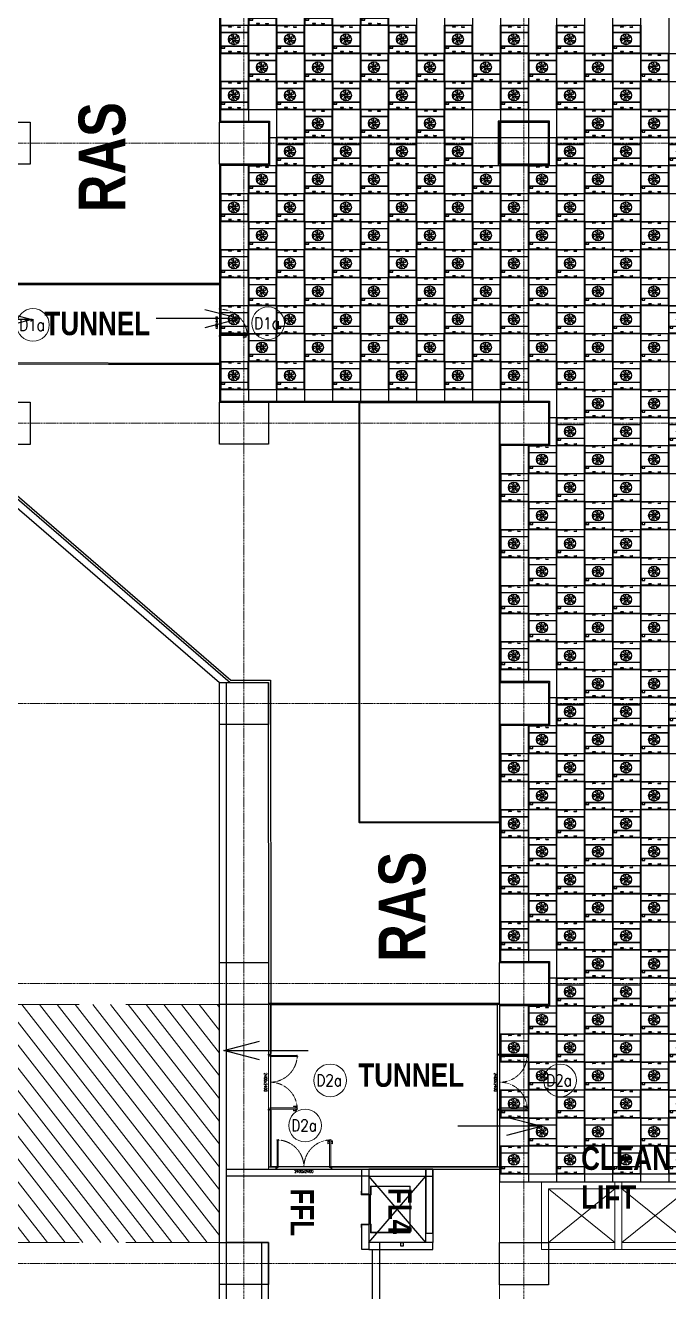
# Model space of a CAD drawing. Extents: x -15449 to 597104, y -1239737 to 53667.
# Drawn here: x 229965 to 257528, y -291002 to -236752 of the extents above; entities that cross this region are included whole.
import ezdxf
from ezdxf.enums import TextEntityAlignment as Align

# ---------------------------------------------------------------- set-up
doc = ezdxf.new("R2010")
doc.units = 0
doc.header["$LTSCALE"] = 8
for name, pattern in [('188K-SM-03-F10-ARCH-PA-Y2257103$0$AP5A-SM-03-F20-ARCH-PA-Y2230801+Y2230803$0$ALL-PA-TXT-Y2221201$0$DASHED', [19.05, 12.7, -6.35]), ('188K-SM-03-F10-ARCH-PA-Y2257103$0$DASHED', [19.05, 12.7, -6.35]), ('HIDDEN', [0.375, 0.25, -0.125]), ('IDA - Grid Line', [3500, 2000, -500, 500, -500]), ('IDA - Hidden 2-1', [750, 500, -250])]:
    doc.linetypes.add(name, pattern=pattern)
doc.layers.get('0').update_dxf_attribs({"color": 1, "linetype": 'CONTINUOUS'})
for name, color, linetype in [('000_CTCI_CSA', 7, 'CONTINUOUS'), ('1', 1, 'CONTINUOUS'), ('AC-DD', 3, 'CONTINUOUS'), ('Ceiling FL+3000', 6, 'CONTINUOUS'), ('Ceiling FL+5000', 150, 'CONTINUOUS')]:
    doc.layers.add(name, color=color, linetype=linetype)
doc.layers.add('A-_ANOTGRID_E', color=7, linetype='CONTINUOUS', lineweight=9)
doc.layers.add('A-_DOOR----_E', color=7, linetype='CONTINUOUS', lineweight=9)
doc.layers.add('Block - Cargo Lift_dwg', color=7, linetype='CONTINUOUS', lineweight=9, true_color=0x767676)
doc.styles.add('188K-SM-03-F10-ARCH-PA-Y2257103$0$14P7-XFDP10$0$AA-TXT', font='simplex.shx', dxfattribs={"width": 0.8, "bigfont": 'chineset.shx'})
doc.styles.add('188K-SM-03-F10-ARCH-PA-Y2257103$0$AP5A-SM-03-F20-ARCH-PA-Y2230801+Y2230803$0$ALL-PA-TXT-Y2221201$0$Standard', font='txt.shx', dxfattribs={"bigfont": 'chineset.shx'})
doc.styles.add('188K-SM-03-F10-ARCH-PA-Y2257103$0$Standard', font='txt.shx', dxfattribs={"bigfont": 'chineset.shx'})
doc.styles.add('Arial Narrow_2', font='ARIALN.TTF', dxfattribs={"width": 0.8, "height": 0.22})
doc.styles.add('Site Area', font='arial.ttf', dxfattribs={"width": 0.8})
doc.dimstyles.new('IDA_-_Arial_-_2_5mm_-_Black_-_Diagonal', dxfattribs={"dimscale": 304.8, "dimtxt": 639.644359, "dimasz": 0.82021, "dimexe": 0.82021, "dimexo": 0.82021, "dimgap": 0, "dimtad": 1, "dimdec": 0, "dimzin": 0, "dimdsep": 46, "dimtxsty": 'Arial Narrow_2', "dimblk1": 'OBLIQUE', "dimblk2": 'OBLIQUE', "dimsah": 1, "dimcen": 0.09, "dimdle": 0.82021, "dimazin": 0, "dimtfac": 1, "dimtdec": 4, "dimtix": 1, "dimtmove": 0, "dimatfit": 3, "dimfxl": 1, "dimtvp": 1, "dimtolj": 1, "dimtzin": 0, "dimarcsym": 2})

# ---------------------------------------------------------------- blocks, each defined once
blk = doc.blocks.new('clean lift lobby 2')
at = {"color": 252}
for p, q in [((73303, -6749), (75603, -3899)), ((73303, -3899), (75603, -6749)), ((73303, -9899), (75603, -7049)), ((73303, -7049), (75603, -9899))]:
    blk.add_line(p, q, dxfattribs=at)
at = {"color": 252, "elevation": 0}
for points in [[(73003, -3599), (73003, -7049), (75903, -7049), (75903, -3599)], [(73303, -3899), (73303, -6749), (75603, -6749), (75603, -3899)], [(73003, -6749), (73003, -10199), (75903, -10199), (75903, -6749)], [(73303, -7049), (73303, -9899), (75603, -9899), (75603, -7049)]]:
    blk.add_lwpolyline(points, close=True, dxfattribs=at)
blk = doc.blocks.new('column grid')
at = {"color": 252, "elevation": 0}
for points in [[(-70654.4, -46339.2), (-68554.4, -46339.2), (-68554.4, -48139.2), (-70654.4, -48139.2)], [(-60454.4, -46338.8), (-58354.4, -46338.8), (-58354.4, -48138.8), (-60454.4, -48138.8)], [(-48454.4, -46339.3), (-46354.4, -46339.3), (-46354.4, -48139.3), (-48454.4, -48139.3)], [(-70654.4, -58339.2), (-68554.4, -58339.2), (-68554.4, -60139.2), (-70654.4, -60139.2)], [(-60454.4, -58338.8), (-58354.4, -58338.8), (-58354.4, -60138.8), (-60454.4, -60138.8)], [(-48454.4, -58339.3), (-46354.4, -58339.3), (-46354.4, -60139.3), (-48454.4, -60139.3)], [(-60454.4, -70338.8), (-58354.4, -70338.8), (-58354.4, -72138.8), (-60454.4, -72138.8)], [(-48454.4, -70339.3), (-46354.4, -70339.3), (-46354.4, -72139.3), (-48454.4, -72139.3)], [(-60454.4, -82338.8), (-58354.4, -82338.8), (-58354.4, -84138.8), (-60454.4, -84138.8)], [(-48454.4, -82339.3), (-46354.4, -82339.3), (-46354.4, -84139.3), (-48454.4, -84139.3)], [(-60454.4, -94338.8), (-58354.4, -94338.8), (-58354.4, -96138.8), (-60454.4, -96138.8)], [(-48454.4, -94339.3), (-46354.4, -94339.3), (-46354.4, -96139.3), (-48454.4, -96139.3)]]:
    blk.add_lwpolyline(points, close=True, dxfattribs=at)
at = {"layer": 'A-_ANOTGRID_E', "color": 8, "linetype": 'IDA - Grid Line', "ltscale": 0.005, "true_color": 0x808080}
for p, q in [((-59404.4, 9427, 0), (-59404.4, -120414.2, 0)), ((-47404.4, 9427, 0), (-47404.4, -120414.2, 0)), ((29680.4, -47238.8, 0), (-104784.6, -47238.8, 0)), ((29680.4, -59238.8, 0), (-104784.6, -59238.8, 0)), ((29680.4, -71238.8, 0), (-104784.6, -71238.8, 0)), ((29680.4, -83238.8, 0), (-104784.6, -83238.8, 0)), ((29680.4, -95238.8, 0), (-104784.6, -95238.8, 0))]:
    blk.add_line(p, q, dxfattribs=at)
blk = doc.blocks.new('CTCI_Building Footprint and Grid')
at = {"color": 8}
for p, q in [((1933297, -958297, 0), (1933297, -957222, 0)), ((1933297, -957222, 0), (1933597, -957222, 0)), ((1933597, -957222, 0), (1933597, -958297, 0)), ((1936347, -957222, 0), (1933597, -957222, 0)), ((1933597, -957222, 0), (1933597, -957522, 0)), ((1936347, -957222, 0), (1936047, -957222, 0)), ((1936047, -957222, 0), (1936047, -959972, 0)), ((1936347, -957522, 0), (1936347, -957222, 0)), ((1936347, -959972, 0), (1936347, -957222, 0)), ((1933597, -960372, 0), (1936047, -957522, 0)), ((1936047, -960372, 0), (1933597, -957522, 0)), ((1933597, -957522, 0), (1936347, -957522, 0)), ((1936047, -960372, 0), (1936047, -957522, 0)), ((1936047, -957522, 0), (1936347, -957522, 0)), ((1936347, -957522, 0), (1936347, -960372, 0)), ((1933597, -958297, 0), (1933297, -958297, 0)), ((1933297, -960672, 0), (1933297, -959597, 0)), ((1933297, -959597, 0), (1933597, -959597, 0)), ((1933597, -959597, 0), (1933597, -960672, 0)), ((1936047, -959972, 0), (1936347, -959972, 0)), ((1933597, -960672, 0), (1933297, -960672, 0)), ((1936347, -960372, 0), (1933597, -960372, 0)), ((1933597, -960372, 0), (1933597, -960672, 0)), ((1933597, -960672, 0), (1936347, -960672, 0)), ((1934972, -960522, 0), (1934972, -960372, 0)), ((1934972, -960372, 0), (1935072, -960372, 0)), ((1935072, -960522, 0), (1934972, -960522, 0)), ((1935072, -960372, 0), (1935072, -960522, 0)), ((1936347, -960372, 0), (1936047, -960372, 0)), ((1936347, -960672, 0), (1936347, -960372, 0))]:
    blk.add_line(p, q, dxfattribs=at)
at = {"layer": '000_CTCI_CSA', "color": 8, "ltscale": 0.1}
for p, q in [((1907397, -919283, 0), (1927196, -936373, 0)), ((1907593, -919055, 0), (1927654, -936372, 0)), ((1927496, -960372, 0), (1927496, -957222, 0)), ((1927496, -957222, 0), (1936347, -957222, 0)), ((1936347, -957222, 0), (1936347, -960372, 0)), ((1933597, -957522, 0), (1927496, -957522, 0)), ((1929297, -960372, 0), (1927496, -960372, 0)), ((1936347, -960372, 0), (1934056, -960372, 0)), ((1934056, -960372, 0), (1934056, -960672, 0))]:
    blk.add_line(p, q, dxfattribs=at)
at = {"layer": '000_CTCI_CSA', "color": 8}
for p, q in [((1927196, -970272, 0), (1927197, -936372, 0)), ((1927496, -969972, 0), (1927496, -936372, 0)), ((1936047, -957222, 0), (1936347, -957222, 0)), ((1936047, -960372, 0), (1936047, -957222, 0)), ((1936347, -957222, 0), (1936347, -960372, 0)), ((1929296, -960372, 0), (1928997, -960372, 0)), ((1928997, -960372, 0), (1928997, -970272, 0)), ((1929296, -970272, 0), (1929296, -960372, 0)), ((1933756, -960672, 0), (1934056, -960672, 0)), ((1933756, -970272, 0), (1933756, -960672, 0)), ((1934056, -960672, 0), (1934056, -970272, 0)), ((1936347, -960372, 0), (1936047, -960372, 0))]:
    blk.add_line(p, q, dxfattribs=at)
at = {"layer": 'A-_DOOR----_E', "color": 8}
for p, q in [((1933677, -957947, 0), (1935377, -957947, 0)), ((1933677, -958317, 0), (1933677, -957947, 0)), ((1933677, -957972, 0), (1933677, -958317, 0)), ((1935352, -957972, 0), (1933702, -957972, 0)), ((1933702, -958317, 0), (1933702, -957972, 0)), ((1935352, -959922, 0), (1935352, -957972, 0)), ((1935377, -957947, 0), (1935377, -959947, 0)), ((1933277, -958312, 0), (1933277, -958172, 0)), ((1933282, -958167, 0), (1933297, -958167, 0)), ((1933297, -958167, 0), (1933282, -958167, 0)), ((1933602, -958317, 0), (1933282, -958317, 0)), ((1933597, -958217, 0), (1933602, -958217, 0)), ((1933597, -959578, 0), (1933597, -958317, 0)), ((1933602, -958217, 0), (1933602, -958317, 0)), ((1933602, -958217, 0), (1933612, -958217, 0)), ((1933612, -958217, 0), (1933612, -959677, 0)), ((1933612, -958297, 0), (1933612, -958945, 0)), ((1933637, -958945, 0), (1933637, -958297, 0)), ((1933652, -958947, 0), (1933652, -958297, 0)), ((1933677, -958297, 0), (1933677, -958947, 0)), ((1933677, -958317, 0), (1933702, -958317, 0)), ((1933612, -958949, 0), (1933612, -959597, 0)), ((1933637, -959597, 0), (1933637, -958949, 0)), ((1933652, -958947, 0), (1933652, -959597, 0)), ((1933677, -959597, 0), (1933677, -958947, 0)), ((1933277, -959722, 0), (1933277, -959582, 0)), ((1933282, -959577, 0), (1933602, -959577, 0)), ((1933602, -959677, 0), (1933597, -959677, 0)), ((1933602, -959577, 0), (1933602, -959677, 0)), ((1933612, -959677, 0), (1933602, -959677, 0)), ((1933677, -959947, 0), (1933677, -959577, 0)), ((1933677, -959577, 0), (1933702, -959577, 0)), ((1933702, -959577, 0), (1933702, -959922, 0)), ((1933297, -959727, 0), (1933282, -959727, 0)), ((1933282, -959727, 0), (1933297, -959727, 0)), ((1935377, -959947, 0), (1933677, -959947, 0)), ((1933702, -959922, 0), (1935352, -959922, 0))]:
    blk.add_line(p, q, dxfattribs=at)
for centre, start, end in [((1933282, -958172, 0), 90, 180), ((1933282, -958172, 0), 90, 165), ((1933282, -958312, 0), 180, 270), ((1933282, -959582, 0), 90, 180), ((1933282, -959722, 0), 180, 270), ((1933282, -959722, 0), 195, 270)]:
    blk.add_arc(centre, 5, start, end, dxfattribs=at)
at = {"color": 252}
blk.add_blockref('column grid', (1987651, -866033, 0), dxfattribs=at)
at = {"color": 252, "char_height": 1000, "attachment_point": 1, "rotation": 270, "style": 'Site Area'}
for s, insert in [('{\\fArial|b1|i0|c0|p34;FFL}', (1931245, -958049, 0)), ('{\\fArial|b1|i0|c0|p34;FL4}', (1935435, -958023, 0))]:
    blk.add_mtext_dynamic_manual_height_columns(s, width=3027.31, gutter_width=24255, heights=[0], dxfattribs=dict(at, insert=insert))
blk = doc.blocks.new('_Oblique')
at = {"color": 0, "linetype": 'ByBlock', "lineweight": -2}
blk.add_line((-0.5, -0.5), (0.5, 0.5), dxfattribs=at)
blk = doc.blocks.new('188K-SM-03-F10-ARCH-PA-Y2257103$0$AP5A-SM-03-F20-ARCH-PA-Y2230801+Y2230803$0$把手GMT水平鎖')
blk.add_lwpolyline([(24, 8), (-24, 8), (-24, 0), (24, 0)], close=True)
blk.add_lwpolyline([(-11, 0), (-11, -40), (-10, -54, 0.327495), (-4, -62, 0.089847), (104, -64, 1.144881), (99, -45, -0.137079), (16, -45, -0.349357), (11, -40), (11, 0)], format="xyb")
blk = doc.blocks.new('188K-SM-03-F10-ARCH-PA-Y2257103$0$單開庫板門-1200x2400(水平把手)')
at = {"ltscale": 0.1}
for p, q in [((26008.6, -11403.6), (26004.5, -11403.6)), ((26004.5, -11403.6), (26004.5, -11414.1)), ((26004.5, -11414.1), (26004.5, -11415.3)), ((26004.5, -11414.1), (26008.6, -11414.1)), ((26004.5, -11415.4), (26004.6, -11415.5)), ((26008.6, -11414), (26004.6, -11414)), ((26004.6, -11414.3), (26004.6, -11414.2)), ((26004.6, -11415.3), (26004.6, -11414.5)), ((26004.7, -11414.1), (26006.5, -11414.1)), ((26005.1, -11414.4), (26004.7, -11414.4)), ((26004.7, -11414.5), (26005.1, -11414.5)), ((26004.7, -11414.5), (26004.7, -11506)), ((26004.7, -11506), (26004.7, -11414.5)), ((26004.7, -11414.5), (26004.7, -11414.5)), ((26004.7, -11415.4), (26004.7, -11415.3)), ((26005.2, -11414.4), (26005.2, -11414.4)), ((26006.5, -11414.1), (26006.6, -11414.1)), ((26006.6, -11414.1), (26006.6, -11414.1)), ((26006.6, -11414.1), (26008.4, -11414.1)), ((26008.4, -11414.4), (26008, -11414.4)), ((26008, -11414.4), (26008, -11414.4)), ((26008, -11414.5), (26008.4, -11414.5)), ((26008.4, -11506), (26008.4, -11414.5)), ((26008.4, -11414.5), (26008.4, -11414.5)), ((26008.4, -11414.5), (26008.4, -11506)), ((26008.4, -11415.3), (26008.4, -11415.4)), ((26008.5, -11414.2), (26008.5, -11414.3)), ((26008.5, -11414.5), (26008.5, -11415.3)), ((26008.5, -11415.5), (26008.6, -11415.4)), ((26008.6, -11414.1), (26008.6, -11403.6)), ((26008.6, -11415.3), (26008.6, -11414.1)), ((25999.5, -11519.7), (25999.5, -11523.2)), ((26002.5, -11519.1), (26000, -11519.1)), ((26000, -11523.7), (26002.4, -11523.7)), ((26002.4, -11523.7), (26004.1, -11522.6)), ((26002.9, -11518.5), (26002.6, -11518.5)), ((26002.6, -11518.5), (26002.6, -11521)), ((26002.6, -11521.9), (26002.6, -11519.3)), ((26002.6, -11521), (26002.9, -11521)), ((26003.4, -11521.9), (26002.6, -11521.9)), ((26002.9, -11521), (26002.9, -11518.5)), ((26003.3, -11522.2), (26003.3, -11522)), ((26003.3, -11522), (26003.4, -11522)), ((26004, -11522.2), (26003.3, -11522.2)), ((26008.3, -11517.5), (26003.6, -11517.5)), ((26003.6, -11517.5), (26003.6, -11517.7)), ((26003.6, -11517.7), (26008.3, -11517.7)), ((26004.1, -11521.9), (26003.9, -11521.9)), ((26003.9, -11522), (26004, -11522)), ((26004, -11522), (26004, -11522.2)), ((26004.2, -11522.4), (26004.2, -11521.9)), ((26008.6, -11506.4), (26004.5, -11506.4)), ((26004.5, -11506.4), (26004.5, -11518)), ((26004.5, -11518), (26008.6, -11518)), ((26004.7, -11506), (26004.7, -11506)), ((26008.3, -11517.7), (26008.3, -11517.5)), ((26008.4, -11506), (26008.4, -11506)), ((26008.6, -11518), (26008.6, -11506.4)), ((26114.8, -11521.9), (26115.1, -11521.9)), ((26114.8, -11522.4), (26114.8, -11521.9)), ((26114.9, -11522), (26114.9, -11522.2)), ((26115.1, -11522), (26114.9, -11522)), ((26114.9, -11522.2), (26115.7, -11522.2)), ((26116.6, -11523.7), (26114.9, -11522.6)), ((26115.5, -11521.9), (26116.3, -11521.9)), ((26115.7, -11522), (26115.5, -11522)), ((26115.7, -11522.2), (26115.7, -11522)), ((26116.3, -11521.9), (26116.3, -11519.3)), ((26116.5, -11519.1), (26119, -11519.1)), ((26119, -11523.7), (26116.6, -11523.7)), ((26119.5, -11519.7), (26119.5, -11523.2))]:
    blk.add_line(p, q, dxfattribs=at)
for points in [[(25999.5, -11518.9), (25999.5, -11523.9)], [(26119.5, -11518.9), (26119.5, -11523.9)]]:
    blk.add_lwpolyline(points)
blk.add_lwpolyline([(26006.6, -11506.4), (26006.5, -11506.3), (26004.7, -11506.3, -0.414214), (26004.6, -11506.3), (26004.6, -11506.1, -0.414214), (26004.7, -11506.1), (26005.1, -11506.1, 0.414214), (26005.2, -11506.1), (26005.2, -11506, 0.414214), (26005.1, -11506), (26004.7, -11506, -0.414214), (26004.6, -11506), (26004.6, -11505.2, -0.414214), (26004.7, -11505.2), (26004.7, -11505.2, 0.414214), (26004.7, -11505.2), (26004.7, -11505, 0.72636), (26004.6, -11505), (26004.5, -11505.1, 0.158507), (26004.5, -11505.2), (26004.5, -11506.4, 0.414214), (26004.6, -11506.5), (26008.6, -11506.5, 0.414214), (26008.6, -11506.4), (26008.6, -11505.2, 0.158507), (26008.6, -11505.1), (26008.5, -11505, 0.72636), (26008.4, -11505), (26008.4, -11505.2, 0.414214), (26008.5, -11505.2, -0.414214), (26008.5, -11505.2), (26008.5, -11506, -0.414214), (26008.4, -11506), (26008, -11506, 0.414214), (26008, -11506), (26008, -11506.1, 0.414214), (26008, -11506.1), (26008.4, -11506.1, -0.414214), (26008.5, -11506.1), (26008.5, -11506.3, -0.414214), (26008.4, -11506.3), (26006.6, -11506.3)], format="xyb", close=True, dxfattribs=at)
for centre, radius, start, end in [((26004.6, -11414.1), 0.0313, 90, 180), ((26004.6, -11415.3), 0.0313, 180, 216.0274), ((26004.7, -11414.2), 0.0313, 90, 180), ((26004.7, -11414.3), 0.0313, 180, 270), ((26004.7, -11414.5), 0.0313, 90, 180), ((26004.7, -11415.3), 0.0209, 180, 270), ((26004.7, -11415.4), 0.0313, 216.0274, 360), ((26004.7, -11415.3), 0.0209, 360, 90), ((26005.1, -11414.4), 0.0313, 270, 0), ((26005.1, -11414.4), 0.0313, 0, 90), ((26008, -11414.4), 0.0313, 90, 180), ((26008, -11414.4), 0.0313, 180, 270), ((26008.4, -11414.2), 0.0313, 360, 90), ((26008.4, -11414.3), 0.0313, 270, 0), ((26008.4, -11414.5), 0.0313, 0, 90), ((26008.5, -11415.3), 0.0209, 90, 180), ((26008.5, -11415.4), 0.0313, 180, 323.9726), ((26008.5, -11415.3), 0.0209, 270, 360), ((26008.6, -11414.1), 0.0313, 360, 90), ((26008.6, -11415.3), 0.0313, 323.9726, 360)]:
    blk.add_arc(centre, radius, start, end, dxfattribs=at)
at = {"linetype": '188K-SM-03-F10-ARCH-PA-Y2257103$0$AP5A-SM-03-F20-ARCH-PA-Y2230801+Y2230803$0$ALL-PA-TXT-Y2221201$0$DASHED', "ltscale": 0.01}
blk.add_arc((26001.1, -11518.7), 115.3, 359.8531, 85.8135, dxfattribs=at)
at = {"ltscale": 0.1}
for centre, major_axis, start_param, end_param in [((26000, -11519.7), (0.369, -0.369), 2.356194, 3.926991), ((26000, -11523.2), (-0.369, -0.369), 5.497787, 7.068583), ((26002.5, -11519.3), (0.111, -0.111), 7.068583, 8.63938), ((26003.4, -11521.9), (-0.0369, -0.0369), 0.785398, 3.926991), ((26003.9, -11521.9), (-0.0369, -0.0369), 3.926991, 7.068583), ((26004.1, -11521.9), (0.0369, -0.0369), 7.068583, 8.63938), ((26003.9, -11522.4), (0.221, -0.221), 6.162283, 7.068583), ((26114.8, -11521.9), (-0.0369, -0.0369), -2.356194, -0.785398), ((26115.1, -11522.4), (-0.221, -0.221), -0.785398, 0.120903), ((26115.1, -11521.9), (0.0369, -0.0369), -0.785398, 2.356194), ((26115.5, -11521.9), (0.0369, -0.0369), 2.356194, 5.497787), ((26116.5, -11519.3), (-0.111, -0.111), -2.356194, -0.785398), ((26119, -11519.7), (-0.369, -0.369), 2.356194, 3.926991), ((26119, -11523.2), (0.369, -0.369), -0.785398, 0.785398)]:
    blk.add_ellipse(centre, major_axis=major_axis, ratio=1, start_param=start_param, end_param=end_param, dxfattribs=at)
at = {"ltscale": 0.1, "extrusion": (0, 0, -1)}
blk.add_ellipse((26003.1, -11517.9), major_axis=(-0.516, 0.516), ratio=1, start_param=5.497787, end_param=11.780972, dxfattribs=at)
at = {"ltscale": 5}
for p, xscale, yscale, zscale, rotation in [((26003.6, -11408.9), 0.1058823529319317, 0.1058823529319317, 0.1058823529319317, 270), ((26009.5, -11408.9), -0.1058823529319317, 0.1058823529396357, 0.1058823529411765, 90)]:
    blk.add_blockref('188K-SM-03-F10-ARCH-PA-Y2257103$0$AP5A-SM-03-F20-ARCH-PA-Y2230801+Y2230803$0$把手GMT水平鎖', p, dxfattribs=dict(at, xscale=xscale, yscale=yscale, zscale=zscale, rotation=rotation))
at = {"color": 8, "ltscale": 0.1, "style": '188K-SM-03-F10-ARCH-PA-Y2257103$0$AP5A-SM-03-F20-ARCH-PA-Y2230801+Y2230803$0$ALL-PA-TXT-Y2221201$0$Standard', "width": 0.85}
blk.add_text('1200*2400', height=8, dxfattribs=at).set_placement((26058.4, -11534.4), align=Align.MIDDLE_CENTER)
blk = doc.blocks.new('188K-SM-03-F10-ARCH-PA-Y2257103$0$雙開門-2400×2400')
for p, q in [((225.2, 117.7), (223.8, 117.6)), ((229.2, 117.7), (225.2, 117.7)), ((225.2, 115.5), (229.2, 115.5)), ((229.2, 119), (229.2, 114.1)), ((230, 119), (229.2, 119)), ((229.2, 114.1), (230, 114.1)), ((230, 114.1), (230, 119)), ((0, 2.5), (0, -2.5)), ((0, -1.9), (0, 1.9)), ((0.6, 2.5), (3, 2.5)), ((3, 2.5), (3, 0.2)), ((3, 0.2), (3, 0.2)), ((239.4, 2.5), (237, 2.5)), ((237, 2.5), (237, -0.2)), ((237, -0.2), (237, 0)), ((240, 2.5), (240, -2.5)), ((240, -1.9), (240, 1.9)), ((3, -2.5), (0.6, -2.5)), ((4.7, -1.9), (3, -2.5)), ((3.7, -0.6), (3.9, -0.6)), ((3.9, -0.6), (4, -0.6)), ((4.1, -0.7), (4, -0.7)), ((4, -0.7), (4, -1.5)), ((4, -1.5), (4.6, -1.5)), ((4.5, -0.2), (4.1, -0.2)), ((4.1, -0.7), (4.1, -0.7)), ((4.6, -0.7), (4.5, -0.7)), ((4.5, -0.7), (4.5, -0.7)), ((4.6, -0.6), (4.7, -0.6)), ((4.6, -1.5), (4.6, -0.7)), ((4.7, -0.6), (4.8, -0.6)), ((5, -0.8), (5, -1.5)), ((235, -0.8), (235, -1.5)), ((235.3, -0.6), (235.2, -0.6)), ((235.4, -0.6), (235.3, -0.6)), ((235.3, -1.9), (237, -2.5)), ((235.4, -1.5), (235.4, -0.7)), ((235.4, -0.7), (235.5, -0.7)), ((236, -1.5), (235.4, -1.5)), ((235.5, -0.2), (235.9, -0.2)), ((235.5, -0.7), (235.5, -0.7)), ((235.9, -0.7), (235.9, -0.7)), ((235.9, -0.7), (236, -0.7)), ((236.1, -0.6), (236, -0.6)), ((236, -0.7), (236, -1.5)), ((236.3, -0.6), (236.1, -0.6)), ((237, -2.5), (239.4, -2.5))]:
    blk.add_line(p, q)
for points in [[(10.9, 121.6), (10.9, 123.4), (10.9, 121.6), (4.3, 121.6), (4.3, 121.5), (4.7, 121.5), (4.7, 120.4, 0.414214), (4.8, 120.3), (5, 120.3), (5, 120.4), (4.9, 120.4), (4.9, 121.4), (5, 121.4), (5, 4.1), (4.9, 4.1), (4.9, 5.1), (5, 5.1), (5, 5.2), (4.8, 5.2, 0.414214), (4.7, 5.1), (4.7, 4, 0.414214), (4.8, 3.8), (10.2, 3.8, 0.414214), (10.3, 4), (10.3, 5.1, 0.414214), (10.2, 5.2), (10, 5.2), (10, 5.1), (10.1, 5.1), (10.1, 4.1), (10, 4.1), (10, 121.4), (10.1, 121.4), (10.1, 120.4), (10, 120.4), (10, 120.3), (10.2, 120.3, 0.414214), (10.3, 120.4), (10.3, 121.4), (11.1, 121.4, 0.414214), (11.1, 121.4), (11.1, 123.6, 0.414214), (11.1, 123.7), (10.3, 123.7), (10.3, 123.4), (10.9, 123.4)], [(235.9, 121.6), (235.9, 123.4), (235.9, 121.6), (229.3, 121.6), (229.3, 121.5), (229.7, 121.5), (229.7, 120.4, 0.414214), (229.8, 120.3), (230, 120.3), (230, 120.4), (229.9, 120.4), (229.9, 121.4), (230, 121.4), (230, 4.1), (229.9, 4.1), (229.9, 5.1), (230, 5.1), (230, 5.2), (229.8, 5.2, 0.414214), (229.7, 5.1), (229.7, 4, 0.414214), (229.8, 3.8), (235.2, 3.8, 0.414214), (235.3, 4), (235.3, 5.1, 0.414214), (235.2, 5.2), (235, 5.2), (235, 5.1), (235.1, 5.1), (235.1, 4.1), (235, 4.1), (235, 121.4), (235.1, 121.4), (235.1, 120.4), (235, 120.4), (235, 120.3), (235.2, 120.3, 0.414214), (235.3, 120.4), (235.3, 121.4), (236.1, 121.4, 0.414214), (236.1, 121.4), (236.1, 123.6, 0.414214), (236.1, 123.7), (235.3, 123.7), (235.3, 123.4), (235.9, 123.4)], [(235.8, 117.7), (239.8, 117.7), (241.2, 117.6, -0.327495), (242, 116.9, -0.089847), (242.2, 106.2, -1.144881), (240.3, 106.6, 0.137079), (240.3, 114.9, 0.349357), (239.8, 115.5), (235.8, 115.5)]]:
    blk.add_lwpolyline(points, format="xyb")
blk.add_lwpolyline([(235, 114.1), (235, 119), (235.8, 119), (235.8, 114.1)], close=True)
at = {"ltscale": 500}
for points in [[(3.3, 0.3), (3.3, 3.1), (3, 3.1), (3, 0.3)], [(8.5, 3.8), (4, 3.8), (4, 4.1), (8.5, 4.1)], [(231.5, 3.8), (236, 3.8), (236, 4.1), (231.5, 4.1)], [(236.7, -0.1), (236.7, 3.1), (237, 3.1), (237, -0.1)]]:
    blk.add_lwpolyline(points, close=True, dxfattribs=at)
at = {"linetype": '188K-SM-03-F10-ARCH-PA-Y2257103$0$DASHED', "ltscale": 0.01}
for centre, start, end in [((3.5, 5.1), 0, 85.9993), ((236.5, 5.1), 94.0007, 180)]:
    blk.add_arc(centre, 116.5, start, end, dxfattribs=at)
for centre, radius, start, end in [((0.6, 1.9), 0.598, 90, 180), ((3.9, 0.2), 0.855, 178.2453, 256.7344), ((236.3, 0), 0.659, 270, 360), ((239.4, 1.9), 0.598, 0, 90), ((0.6, -1.9), 0.598, 180, 270), ((4.3, -0.6), 0.427, 111.7868, 180), ((4, -0.7), 0.11, 360, 90), ((4.3, -0.6), 0.427, 0, 68.2132), ((4.6, -0.7), 0.11, 90, 180), ((4.5, -1.5), 0.5, 288.9704, 0), ((4.8, -0.8), 0.2, 0, 90), ((235.2, -0.8), 0.2, 90, 180), ((235.5, -1.5), 0.5, 180, 251.0296), ((235.7, -0.6), 0.427, 111.7868, 180), ((235.4, -0.7), 0.11, 360, 90), ((235.7, -0.6), 0.427, 0, 68.2132), ((236, -0.7), 0.11, 90, 180), ((239.4, -1.9), 0.598, 270, 360)]:
    blk.add_arc(centre, radius, start, end)
for centre, major_axis, start_param, end_param in [((252.5, 110.9), (-21.3, 21.3), 0.585307, 0.943734), ((223.9, 116.7), (0.624, 0.624), 0.866962, 2.13291), ((239.6, 110.8), (-10.9, 10.9), 0.51383, 1.058752), ((225.3, 114.9), (-0.417, 0.417), -0.669314, 0.675093), ((223.8, 106.3), (-0.707, 0.707), 0.872811, 4.284184)]:
    blk.add_ellipse(centre, major_axis=major_axis, ratio=1, start_param=start_param, end_param=end_param)
at = {"ltscale": 500, "extrusion": (0, 0, -1)}
blk.add_ellipse((3.5, 3.6), major_axis=(0.495, 0.495), ratio=1, start_param=3.926991, end_param=10.210176, dxfattribs=at)
at = {"ltscale": 500}
blk.add_ellipse((236.5, 3.6), major_axis=(-0.495, 0.495), ratio=1, start_param=3.926991, end_param=10.210176, dxfattribs=at)
at = {"color": 8, "style": '188K-SM-03-F10-ARCH-PA-Y2257103$0$14P7-XFDP10$0$AA-TXT', "width": 0.8}
blk.add_text('2400x2400', height=12, dxfattribs=at).set_placement((120, -13.5), align=Align.MIDDLE_CENTER)
blk = doc.blocks.new('FFU-2000')
at = {"layer": 'AC-DD', "color": 6}
for p, q in [((0, 1175), (562, 1175)), ((0, 0), (0, 1175)), ((454, 1121), (333, 1121)), ((454, 1113), (333, 1113)), ((721, 1121), (842, 1121)), ((721, 1113), (842, 1113)), ((1175, 875), (0, 875)), ((1175, 870), (0, 870)), ((0, 305), (1175, 305)), ((0, 300), (1175, 300)), ((562, 0), (0, 0)), ((454, 62), (333, 62)), ((454, 54), (333, 54)), ((721, 62), (842, 62)), ((721, 54), (842, 54))]:
    blk.add_line(p, q, dxfattribs=at)
for points in [[(-12, 1188), (1188, 1188), (1188, -12), (-12, -12)], [(0, 0), (1175, 0), (1175, 1175), (0, 1175)], [(167, 288), (45, 288), (45, 210), (167, 210)]]:
    blk.add_lwpolyline(points, close=True, dxfattribs=at)
for centre, radius in [((560, 588), 233), ((560, 588), 49.2), ((75, 214), 2.87), ((105, 214), 2.87), ((135, 214), 2.87)]:
    blk.add_circle(centre, radius, dxfattribs=at)
for centre, radius, start, end in [((333, 1117), 3.92, 90, 270), ((454, 1117), 3.92, 270, 90), ((721, 1117), 3.92, 90, 270), ((842, 1117), 3.92, 270, 90), ((467, 573), 115, 154.0706, 209.7056), ((418, 313), 315, 71.6702, 99.9682), ((607, 230), 373, 104.9499, 129.9361), ((518, 671), 115, 82.0706, 137.7056), ((234, 432), 373, 32.9499, 57.9361), ((777, 368), 315, 143.6702, 171.9682), ((255, 637), 315, 359.6702, 27.9682), ((732, 905), 373, 248.9499, 273.9361), ((311, 849), 373, 320.9499, 345.9361), ((513, 892), 315, 287.6702, 315.9682), ((626, 653), 115, 10.0706, 65.7056), ((333, 58), 3.92, 90, 270), ((454, 58), 3.92, 270, 90), ((545, 495), 115, 226.0706, 281.7056), ((915, 522), 373, 176.9499, 201.9361), ((836, 726), 315, 215.6702, 243.9682), ((643, 545), 115, 298.0706, 353.7056), ((721, 58), 3.92, 90, 270), ((842, 58), 3.92, 270, 90)]:
    blk.add_arc(centre, radius, start, end, dxfattribs=at)

msp = doc.modelspace()

# ---------------------------------------------------------------- hatches: boundary and pattern name
at = {"layer": 'Block - Cargo Lift_dwg', "true_color": 0x808080}
h = msp.add_hatch(dxfattribs=at)
h.set_pattern_fill('FP_15', color=8, angle=-35.30890671, style=0, pattern_type=2)
h.set_pattern_definition([(307.90709, (-123306.93, 636711.1), (473.4048, 368.62973), [])])
h.paths.add_polyline_path([(216121.6091, -285075.6709), (216121.6091, -288902.1709), (238278.3145, -288902.1709), (238278.3145, -278702.1709), (216122.0546, -278702.1709), (216121.6091, -283063.6709)])

# ---------------------------------------------------------------- linework, layer by layer
at = {"layer": '1', "color": 8, "true_color": 0x808080}
for p, q in [((240728.3145, -205002.5644, 0), (240728.3145, -252852.1709, 0)), ((241928.3145, -205002.5644, 0), (241928.3145, -252852.1709, 0)), ((243128.3145, -205002.5644, 0), (243128.3145, -252852.1709, 0)), ((244328.3145, -205002.5644, 0), (244328.3145, -252852.1709, 0)), ((245528.3145, -205002.5644, 0), (245528.3145, -252852.1709, 0)), ((246728.3145, -205002.5644, 0), (246728.3145, -252852.1709, 0)), ((247928.3145, -205002.5644, 0), (247928.3145, -252852.1709, 0)), ((249128.3145, -205002.5644, 0), (249128.3145, -252852.1709, 0)), ((252728.3145, -205002.5644, 0), (252728.3145, -286302.7469, 0)), ((253928.3145, -205002.5644, 0), (253928.3145, -286302.7469, 0)), ((255128.3145, -205002.5644, 0), (255128.3145, -286302.7469, 0)), ((256328.3145, -205002.5644, 0), (256328.3145, -286302.7469, 0)), ((257528.3145, -205002.5644, 0), (257528.3145, -286302.7469, 0)), ((250328.3145, -206702.7469, 0), (250328.3145, -252852.1709, 0)), ((251528.3145, -206702.7469, 0), (251528.3145, -252852.1709, 0)), ((239528.3145, -230702.1709, 0), (239528.3145, -240852.1709, 0)), ((238278.3145, -237952.1709, 0), (286227.9329, -237952.1709, 0)), ((238278.3145, -239152.1709, 0), (286227.9329, -239152.1709, 0)), ((238278.3145, -240352.1709, 0), (286227.9329, -240352.1709, 0)), ((240428.3145, -241552.1709, 0), (286227.9329, -241552.1709, 0)), ((239528.3145, -242752.1709, 0), (239528.3145, -252852.1709, 0)), ((240428.3145, -242752.1709, 0), (286227.9329, -242752.1709, 0)), ((238328.3145, -243952.1709, 0), (239528.3145, -243952.1709, 0)), ((239528.3145, -243952.1709, 0), (286227.9329, -243952.1709, 0)), ((238328.3145, -245152.1709, 0), (286227.9329, -245152.1709, 0)), ((238328.3145, -246352.1709, 0), (286227.9329, -246352.1709, 0)), ((238328.3145, -247552.1709, 0), (286227.9329, -247552.1709, 0)), ((238328.3145, -248752.1709, 0), (286227.9329, -248752.1709, 0)), ((238328.3145, -249952.1709, 0), (286227.9329, -249952.1709, 0)), ((238328.3145, -251152.1709, 0), (286227.9329, -251152.1709, 0)), ((238328.3145, -252352.1709, 0), (286227.9329, -252352.1709, 0)), ((252428.3145, -253552.1709, 0), (286227.9329, -253552.1709, 0)), ((251528.3145, -254752.7469, 0), (251528.3145, -264852.1709, 0)), ((252428.3145, -254752.1709, 0), (286227.9329, -254752.1709, 0)), ((250328.3151, -255952.1709, 0), (286227.9329, -255952.1709, 0)), ((250328.3156, -257152.1709, 0), (286227.9329, -257152.1709, 0)), ((250328.3162, -258352.1709, 0), (286227.9329, -258352.1709, 0)), ((250328.3168, -259552.1709, 0), (286227.9329, -259552.1709, 0)), ((250328.3174, -260752.1709, 0), (286227.9329, -260752.1709, 0)), ((250328.3179, -261952.1709, 0), (286227.9329, -261952.1709, 0)), ((250328.3185, -263152.1709, 0), (286227.9329, -263152.1709, 0)), ((250328.3191, -264352.1709, 0), (286227.9329, -264352.1709, 0)), ((252428.3145, -265552.1709, 0), (286227.9329, -265552.1709, 0)), ((251528.3145, -266752.7469, 0), (251528.3145, -276851.7783, 0)), ((252428.3145, -266752.1709, 0), (286227.9329, -266752.1709, 0)), ((250328.3145, -267952.1709, 0), (286227.9329, -267952.1709, 0)), ((250328.3145, -269152.1709, 0), (286227.9329, -269152.1709, 0)), ((250328.3145, -270352.1709, 0), (286227.9329, -270352.1709, 0)), ((250328.3145, -271552.1709, 0), (295829.3268, -271552.1709, 0)), ((250328.3145, -272752.1709, 0), (295832.8322, -272752.1709, 0)), ((250328.3145, -273952.1709, 0), (295836.3375, -273952.1709, 0)), ((250328.3145, -275152.1709, 0), (295839.8429, -275152.1709, 0)), ((250328.3145, -276352.1709, 0), (295843.3482, -276352.1709, 0)), ((252428.3145, -277552.1709, 0), (295846.8536, -277552.1709, 0)), ((251528.3145, -278752.7469, 0), (251528.3145, -286302.7469, 0)), ((252428.3145, -278752.1709, 0), (295850.359, -278752.1709, 0)), ((250278.3145, -279952.1709, 0), (295853.8643, -279952.1709, 0)), ((250278.3145, -281152.1709, 0), (295857.3697, -281152.1709, 0)), ((250278.3145, -282352.1709, 0), (295860.875, -282352.1709, 0)), ((250278.3145, -283552.1709, 0), (295864.3804, -283552.1709, 0)), ((250278.3145, -284752.1709, 0), (295867.8857, -284752.1709, 0)), ((250278.3145, -285952.1709, 0), (295871.3911, -285952.1709, 0))]:
    msp.add_line(p, q, dxfattribs=at)
at = {"layer": 'Block - Cargo Lift_dwg', "lineweight": -3}
for p, q in [((238278.3145, -230702.1709, 0), (238278.3145, -240902.1709, 0)), ((238278.3145, -230702.1709, 0), (238278.3145, -240902.1709, 0)), ((238328.3145, -230752.1709, 0), (238328.3145, -240902.1709, 0)), ((238328.3145, -230752.1709, 0), (238328.3145, -240902.1709, 0)), ((238328.3145, -240852.1709, 0), (240428.3145, -240852.1709, 0)), ((240428.3145, -240852.1709, 0), (240428.3145, -242752.1709, 0)), ((252428.3145, -240852.1709, 0), (250228.3145, -240852.1709, 0)), ((250228.3145, -240852.1709, 0), (250228.3145, -242752.7469, 0)), ((252428.3145, -242752.7469, 0), (252428.3145, -240852.1709, 0)), ((238328.3145, -240902.1709, 0), (240378.3145, -240902.1709, 0)), ((240378.3145, -240902.1709, 0), (240378.3145, -242702.1709, 0)), ((252378.3145, -240902.1709, 0), (250278.3145, -240902.1709, 0)), ((250278.3145, -240902.1709, 0), (250278.3145, -242702.7469, 0)), ((252378.3145, -242702.7469, 0), (252378.3145, -240902.1709, 0)), ((238278.3145, -242702.1709, 0), (238278.3145, -252902.1709, 0)), ((240378.3145, -242702.1709, 0), (238278.3145, -242702.1709, 0)), ((240428.3145, -242752.1709, 0), (238278.3145, -242752.1709, 0)), ((238328.3145, -242702.1709, 0), (238328.3145, -252852.1709, 0)), ((250228.3145, -242752.7469, 0), (252428.3145, -242752.7469, 0)), ((250278.3145, -242702.7469, 0), (252378.3145, -242702.7469, 0)), ((238278.2518, -247813.0569, 0), (228168.8675, -247813.0569, 0)), ((238278.2518, -247863.0569, 0), (228168.8675, -247863.0569, 0)), ((238268.8697, -251293.6319, 0), (228168.9623, -251263.0571, 0)), ((238269.0211, -251243.6321, 0), (228169.1137, -251213.0574, 0)), ((238278.3145, -252902.1709, 0), (252378.3145, -252902.1709, 0)), ((238328.3145, -252852.1709, 0), (252428.3145, -252852.1709, 0)), ((252378.3145, -252902.1709, 0), (252378.3145, -254702.7469, 0)), ((252428.3145, -252852.1709, 0), (252428.3145, -254752.7469, 0)), ((252378.3145, -254702.7469, 0), (250278.3145, -254702.7469, 0)), ((250278.3145, -254702.7469, 0), (250278.3145, -264902.7469, 0)), ((252428.3145, -254752.7469, 0), (250328.3145, -254752.7469, 0)), ((250328.3145, -254752.7469, 0), (250328.3145, -264902.7469, 0)), ((228077.8676, -255702.4585, 0), (238736.0877, -264902.1709, 0)), ((228177.8881, -255656.6919, 0), (238773.2164, -264802.1188, 0)), ((238736.0877, -264902.1709, 0), (240373.4747, -264899.8781, 0)), ((238773.2164, -264802.1188, 0), (240473.439, -264799.7381, 0)), ((240373.4747, -264899.8781, 0), (240378.3782, -278652.1709, 0)), ((240473.439, -264799.7381, 0), (240478.3782, -278652.1352, 0)), ((250328.3193, -264852.1709, 0), (252428.3145, -264852.1709, 0)), ((250328.3193, -264902.1709, 0), (252378.3145, -264902.1709, 0)), ((252378.3145, -264902.1709, 0), (252378.3145, -266702.7469, 0)), ((252428.3145, -264852.1709, 0), (252428.3145, -266752.7469, 0)), ((250278.3145, -266702.7469, 0), (250278.3145, -276851.7783, 0)), ((252378.3145, -266702.7469, 0), (250328.3145, -266702.7469, 0)), ((250328.3145, -266702.7469, 0), (250328.3145, -276851.7783, 0)), ((252428.3145, -266752.7469, 0), (250328.3145, -266752.7469, 0)), ((250278.3145, -276851.7783, 0), (252428.3145, -276851.7783, 0)), ((250278.3145, -276901.7783, 0), (252378.3145, -276901.7783, 0)), ((252378.3145, -276901.7783, 0), (252378.3145, -278702.7469, 0)), ((252428.3145, -276851.7783, 0), (252428.3145, -278752.7469, 0)), ((240378.3166, -278702.1709, 0), (240378.2229, -280800.1247, 0)), ((250277.7775, -278651.8104, 0), (240378.3148, -278652.1709, 0)), ((250277.7793, -278701.8104, 0), (240378.3166, -278702.1709, 0)), ((240478.3166, -278702.1753, 0), (240478.2229, -280800.1292, 0)), ((250178.3145, -278702.7456, 0), (250178.2207, -280812.1464, 0)), ((250278.3145, -278702.75, 0), (250278.2207, -280812.1508, 0)), ((252378.3145, -278702.7469, 0), (250278.3145, -278702.7469, 0)), ((252428.3145, -278752.7469, 0), (250278.3145, -278752.7469, 0)), ((240378.3166, -283228.6707, 0), (240378.2229, -285652.4629, 0)), ((240478.3166, -283228.6745, 0), (240478.2229, -285652.4667, 0)), ((250178.3145, -283228.3391, 0), (250178.2207, -285652.4614, 0)), ((250278.3145, -283228.343, 0), (250278.2207, -285652.4652, 0)), ((240378.191, -285752.4673, 0), (240718.1998, -285752.5756, 0)), ((240378.2229, -285652.4673, 0), (240718.2316, -285652.5756, 0)), ((243100.1876, -285752.3591, 0), (250278.3145, -285752.4673, 0)), ((243100.1891, -285652.3591, 0), (250278.316, -285652.4673, 0))]:
    msp.add_line(p, q, dxfattribs=at)
at = {"layer": 'Block - Cargo Lift_dwg', "color": 8, "linetype": 'IDA - Hidden 2-1', "true_color": 0x808080}
for p, q in [((238278.3131, -278702.1709, 0), (216122.0546, -278702.1709, 0)), ((238277.8676, -288902.1709, 0), (216121.6091, -288902.1709, 0))]:
    msp.add_line(p, q, dxfattribs=at)
at = {"layer": 'Block - Cargo Lift_dwg', "color": 8, "ltscale": 0.1, "true_color": 0x808080, "elevation": 0}
msp.add_lwpolyline([(230178.3145, -228902.6222), (230178.3145, -205202.2366), (276378.3145, -205202.496), (276377.8676, -236002.5634), (286277.8676, -236002.5634), (286277.8676, -271202.5634), (295877.8648, -271202.5634), (295877.8475, -291002.1708), (295878.3144, -291008.8377), (295878.3145, -298502.1705), (250278.3145, -298502.1705), (250278.3145, -252902.7469), (238278.3145, -252902.1709), (238277.8676, -228902.5634), (230177.8676, -228902.5634)], dxfattribs=at)
at = {"layer": 'Block - Cargo Lift_dwg', "color": 8, "true_color": 0x808080, "elevation": 0}
msp.add_lwpolyline([(222578.3127, -216900.565), (222578.3123, -237453.3125), (228077.8672, -237453.3125), (228077.8676, -255702.4585), (238736.0877, -264902.1709), (240377.8676, -264902.5644), (240378.191, -285752.4673), (250277.753, -285752.4653), (250277.8676, -255002.5634), (250277.8676, -252902.5634), (238277.8676, -252902.5634), (238277.8676, -228902.5634), (230177.8676, -228902.5634), (230177.8676, -209675.4624), (218478.3276, -209720.4671), (218478.3487, -216902.5581), (222578.3127, -216900.565), (222578.3127, -216900.565)], dxfattribs=at)
at = {"layer": 'Block - Cargo Lift_dwg', "color": 8, "linetype": 'HIDDEN', "ltscale": 10, "true_color": 0x808080, "elevation": 0}
msp.add_lwpolyline([(238278.2518, -247812.9981), (228077.8675, -247813.0577), (228077.8675, -251263.0577), (238278.2518, -251262.9981)], close=True, dxfattribs=at)
at = {"layer": 'Block - Cargo Lift_dwg', "color": 8, "lineweight": 40, "true_color": 0x808080, "elevation": 0}
msp.add_lwpolyline([(244277.8676, -252902.5634), (250277.8676, -252902.5634), (250277.8676, -270902.5634), (244277.8676, -270902.5634)], close=True, dxfattribs=at)
at = {"layer": 'Block - Cargo Lift_dwg', "color": 8, "true_color": 0x808080}
for centre in [(230293.1998, -249586.3844), (240365.1998, -249514.3844), (243024.8452, -281949.1597, 0), (252874.475, -281948.9847), (241951.1583, -283882.1583)]:
    msp.add_circle(centre, 700, dxfattribs=at)
at = {"layer": 'Ceiling FL+3000', "color": 8, "true_color": 0x808080, "elevation": 0}
msp.add_lwpolyline([(240478.3166, -278702.1672), (250178.2207, -278702.1672), (250178.2207, -285652.4614), (240478.3166, -285652.4614)], close=True, dxfattribs=at)
at = {"layer": 'Ceiling FL+5000', "color": 8, "true_color": 0x808080, "elevation": 0}
for points in [[(230228.3145, -205002.1718), (230228.3145, -228852.1709), (240428.3145, -228852.1709), (240428.3145, -230752.1709), (238328.3145, -230752.1709), (238328.3145, -240852.1709), (240428.3145, -240852.1709), (240428.3145, -242752.1709), (238328.3145, -242752.1709)], [(238328.3145, -242752.1709), (238328.3145, -252852.1709), (252428.3145, -252852.1709), (252428.3145, -254752.7469), (250328.3145, -254752.7469), (250328.3193, -264852.1709), (252428.3145, -264852.1709), (252428.3145, -266752.7469), (250328.3145, -266752.7469), (250328.3145, -276851.7783), (252428.3145, -276851.7783), (252428.3145, -278752.7469), (250278.3145, -278752.7469), (250278.3145, -286302.7469), (258678.1767, -286302.7469), (258678.1767, -288852.8143), (258678.1767, -290902.955), (262228.3145, -290902.955), (262228.3145, -288852.8143), (264428.3145, -288852.8143), (264428.3145, -290753.3903), (262378.3145, -290753.3903), (262378.3145, -296952.7469)]]:
    msp.add_lwpolyline(points, dxfattribs=at)
at = {"layer": 'Ceiling FL+5000', "elevation": 0}
msp.add_lwpolyline([(238328.3145, -230752.1709), (238328.3145, -240852.1709), (240428.3145, -240852.1709), (240428.3145, -242752.1709), (238328.3145, -242752.1709), (238328.3145, -252852.1709), (252428.3145, -252852.1709), (252428.3145, -254752.7469), (250328.3145, -254752.7469), (250328.3193, -264852.1709), (252428.3145, -264852.1709), (252428.3145, -266752.7469), (250328.3145, -266752.7469), (250328.3145, -276851.7783), (252428.3145, -276851.7783), (252428.3145, -278752.7469), (250278.3145, -278752.7469), (250278.3145, -286302.7469), (258678.1767, -286302.7469)], dxfattribs=at)

# ---------------------------------------------------------------- block references
at = {"layer": '000_CTCI_CSA', "color": 2}
msp.add_blockref('CTCI_Building Footprint and Grid', (-1688918.33, 671469.6085, 0), dxfattribs=at)
at = {"layer": 'AC-DD'}
for p in [(239540.8145, -236739.6709, 0), (241940.8145, -236739.6709, 0), (244340.8145, -236739.6709, 0), (238340.8145, -237939.6709, 0), (240740.8145, -237939.6709, 0), (243140.8145, -237939.6709, 0), (245540.8145, -237939.6709, 0), (247940.8145, -237939.6709, 0), (250340.8145, -237939.6709, 0), (252740.8145, -237939.6709, 0), (255140.8145, -237939.6709, 0), (239540.8145, -239139.6709, 0), (241940.8145, -239139.6709, 0), (244340.8145, -239139.6709, 0), (246740.8145, -239139.6709, 0), (249140.8145, -239139.6709, 0), (251540.8145, -239139.6709, 0), (253940.8145, -239139.6709, 0), (256340.8145, -239139.6709, 0), (238340.8145, -240339.6709, 0), (240740.8145, -240339.6709, 0), (243140.8145, -240339.6709, 0), (245540.8145, -240339.6709, 0), (247940.8145, -240339.6709, 0), (250340.8145, -240339.6709, 0), (252740.8145, -240339.6709, 0), (255140.8145, -240339.6709, 0), (241940.8145, -241539.6709, 0), (244340.8145, -241539.6709, 0), (246740.8145, -241539.6709, 0), (253940.8145, -241539.6709, 0), (256340.8145, -241539.6709, 0), (240740.8145, -242739.6709, 0), (243140.8145, -242739.6709, 0), (245540.8145, -242739.6709, 0), (247940.8145, -242739.6709, 0), (252740.8145, -242739.6709, 0), (255140.8145, -242739.6709, 0), (257540.8145, -242739.6709, 0), (239540.8145, -243939.6709, 0), (241940.8145, -243939.6709, 0), (244340.8145, -243939.6709, 0), (246740.8145, -243939.6709, 0), (249140.8145, -243939.6709, 0), (251540.8145, -243939.6709, 0), (253940.8145, -243939.6709, 0), (256340.8145, -243939.6709, 0), (238340.8145, -245139.6709, 0), (240740.8145, -245139.6709, 0), (243140.8145, -245139.6709, 0), (245540.8145, -245139.6709, 0), (247940.8145, -245139.6709, 0), (250340.8145, -245139.6709, 0), (252740.8145, -245139.6709, 0), (255140.8145, -245139.6709, 0), (239540.8145, -246339.6709, 0), (241940.8145, -246339.6709, 0), (244340.8145, -246339.6709, 0), (246740.8145, -246339.6709, 0), (249140.8145, -246339.6709, 0), (251540.8145, -246339.6709, 0), (253940.8145, -246339.6709, 0), (256340.8145, -246339.6709, 0), (238340.8145, -247539.6709, 0), (240740.8145, -247539.6709, 0), (243140.8145, -247539.6709, 0), (245540.8145, -247539.6709, 0), (247940.8145, -247539.6709, 0), (250340.8145, -247539.6709, 0), (252740.8145, -247539.6709, 0), (255140.8145, -247539.6709, 0), (239540.8145, -248739.6709, 0), (241940.8145, -248739.6709, 0), (244340.8145, -248739.6709, 0), (246740.8145, -248739.6709, 0), (249140.8145, -248739.6709, 0), (251540.8145, -248739.6709, 0), (253940.8145, -248739.6709, 0), (256340.8145, -248739.6709, 0), (238340.8145, -249939.6709, 0), (240740.8145, -249939.6709, 0), (243140.8145, -249939.6709, 0), (245540.8145, -249939.6709, 0), (247940.8145, -249939.6709, 0), (250340.8145, -249939.6709, 0), (252740.8145, -249939.6709, 0), (255140.8145, -249939.6709, 0), (257540.8145, -249939.6709, 0), (239540.8145, -251139.6709, 0), (241940.8145, -251139.6709, 0), (244340.8145, -251139.6709, 0), (246740.8145, -251139.6709, 0), (249140.8145, -251139.6709, 0), (251540.8145, -251139.6709, 0), (253940.8145, -251139.6709, 0), (256340.8145, -251139.6709, 0), (238340.8145, -252339.6709, 0), (240740.8145, -252339.6709, 0), (243140.8145, -252339.6709, 0), (245540.8145, -252339.6709, 0), (247940.8145, -252339.6709, 0), (250340.8145, -252339.6709, 0), (252740.8145, -252339.6709, 0), (255140.8145, -252339.6709, 0), (253940.8145, -253539.6709, 0), (256340.8145, -253539.6709, 0), (252740.8145, -254739.6709, 0), (255140.8145, -254739.6709, 0), (257540.8145, -254739.6709, 0), (251540.8145, -255939.6709, 0), (253940.8145, -255939.6709, 0), (256340.8145, -255939.6709, 0), (250340.8156, -257139.6709, 0), (252740.8156, -257139.6709, 0), (255140.8156, -257139.6709, 0), (251540.8145, -258339.6709, 0), (253940.8145, -258339.6709, 0), (256340.8145, -258339.6709, 0), (250340.8168, -259539.6709, 0), (252740.8168, -259539.6709, 0), (255140.8168, -259539.6709, 0), (251540.8145, -260739.6709, 0), (253940.8145, -260739.6709, 0), (256340.8145, -260739.6709, 0), (250340.8179, -261939.6709, 0), (252740.8179, -261939.6709, 0), (255140.8179, -261939.6709, 0), (251540.8145, -263139.6709, 0), (253940.8145, -263139.6709, 0), (256340.8145, -263139.6709, 0), (250340.8191, -264339.6709, 0), (252740.8191, -264339.6709, 0), (255140.8191, -264339.6709, 0), (253940.8145, -265539.6709, 0), (256340.8145, -265539.6709, 0), (252740.8145, -266739.6709, 0), (255140.8145, -266739.6709, 0), (257540.8145, -266739.6709, 0), (251540.8145, -267939.6709, 0), (253940.8145, -267939.6709, 0), (256340.8145, -267939.6709, 0), (250340.8145, -269139.6709, 0), (252740.8145, -269139.6709, 0), (255140.8145, -269139.6709, 0), (251540.8145, -270339.6709, 0), (253940.8145, -270339.6709, 0), (256340.8145, -270339.6709, 0), (250340.8145, -271539.6709, 0), (252740.8145, -271539.6709, 0), (255140.8145, -271539.6709, 0), (251540.8145, -272739.6709, 0), (253940.8145, -272739.6709, 0), (256340.8145, -272739.6709, 0), (250340.8145, -273939.6709, 0), (252740.8145, -273939.6709, 0), (255140.8145, -273939.6709, 0), (251540.8145, -275139.6709, 0), (253940.8145, -275139.6709, 0), (256340.8145, -275139.6709, 0), (250340.8145, -276339.6709, 0), (252740.8145, -276339.6709, 0), (255140.8145, -276339.6709, 0), (253940.8145, -277539.6709, 0), (256340.8145, -277539.6709, 0), (252740.8145, -278739.6709, 0), (255140.8145, -278739.6709, 0), (257540.8145, -278739.6709, 0), (251540.8145, -279939.6709, 0), (253940.8145, -279939.6709, 0), (256340.8145, -279939.6709, 0), (250340.8145, -281139.6709, 0), (252740.8145, -281139.6709, 0), (255140.8145, -281139.6709, 0), (257540.8145, -281139.6709, 0), (251540.8145, -282339.6709, 0), (253940.8145, -282339.6709, 0), (256340.8145, -282339.6709, 0), (250340.8145, -283539.6709, 0), (252740.8145, -283539.6709, 0), (255140.8145, -283539.6709, 0), (257540.8145, -283539.6709, 0), (251540.8145, -284739.6709, 0), (253940.8145, -284739.6709, 0), (256340.8145, -284739.6709, 0), (250340.8145, -285939.6709, 0), (252740.8145, -285939.6709, 0), (255140.8145, -285939.6709, 0), (257540.8145, -285939.6709, 0)]:
    msp.add_blockref('FFU-2000', p, dxfattribs=at)
at = {"layer": 'Block - Cargo Lift_dwg', "color": 8, "true_color": 0x808080, "yscale": 10.00000000000569, "zscale": 10.00000000000569, "rotation": 270}
for name, p, xscale in [('188K-SM-03-F10-ARCH-PA-Y2257103$0$單開庫板門-1200x2400(水平把手)', (353508.3402, -510084.4174, 0), -10.00000000000569), ('188K-SM-03-F10-ARCH-PA-Y2257103$0$雙開門-2400×2400', (240399.5382, -280828.6707, 0), 10.00000000000569), ('188K-SM-03-F10-ARCH-PA-Y2257103$0$雙開門-2400×2400', (250249.168, -280828.4957), 10.00000000000569)]:
    msp.add_blockref(name, p, dxfattribs=dict(at, xscale=xscale))
at = {"layer": 'Block - Cargo Lift_dwg', "color": 8, "true_color": 0x808080, "xscale": 10.00000000000569, "yscale": 10.00000000000569, "zscale": 10.00000000000569}
msp.add_blockref('188K-SM-03-F10-ARCH-PA-Y2257103$0$雙開門-2400×2400', (240700.1876, -285716.7473, 0), dxfattribs=at)
at = {"layer": 'Block - Cargo Lift_dwg', "color": 8, "true_color": 0x808080, "rotation": 89.99999999999997}
msp.add_blockref('clean lift lobby 2', (248478.9362, -362205.3177, 0), dxfattribs=at)

# ---------------------------------------------------------------- texts
at = {"layer": 'Block - Cargo Lift_dwg', "color": 8, "true_color": 0x808080, "style": '188K-SM-03-F10-ARCH-PA-Y2257103$0$Standard', "width": 0.85}
for s, p in [('D1a', (230249.2028, -249586.3844)), ('D1a', (240321.2028, -249514.3844)), ('D2a', (242980.8483, -281949.1597, 0)), ('D2a', (252830.4781, -281948.9847)), ('D2a', (241907.1614, -283882.1583))]:
    msp.add_text(s, height=500, dxfattribs=at).set_placement(p, align=Align.MIDDLE)
at = {"layer": 'Block - Cargo Lift_dwg', "color": 8, "true_color": 0x808080, "char_height": 2000, "attachment_point": 1, "rotation": 90, "style": 'Site Area'}
for insert in [(232246.5602, -244761.1815, 0), (245101.3971, -276872.9185, 0)]:
    msp.add_mtext_dynamic_manual_height_columns('{\\fArial|b1|i0|c0|p34;RAS}', width=4149.053202, gutter_width=24254.764, heights=[0], dxfattribs=dict(at, insert=insert))
at = {"layer": 'Block - Cargo Lift_dwg', "color": 8, "true_color": 0x808080, "char_height": 1000, "attachment_point": 1, "style": 'Site Area'}
for s, width, insert in [('{\\fArial|b1|i0|c0|p34;TUNNEL}', 3359.303324, (230781.3899, -249025.8868, 0)), ('{\\fArial|b1|i0|c0|p34;CLEAN LIFT}', 4149.053202, (253778.1767, -284785.7469, 0))]:
    msp.add_mtext_dynamic_manual_height_columns(s, width=width, gutter_width=24254.764, heights=[0], dxfattribs=dict(at, insert=insert))
at = {"layer": 'Block - Cargo Lift_dwg', "color": 8, "lineweight": 53, "true_color": 0x808080, "insert": (244229.4395, -281225.6243), "char_height": 1000, "attachment_point": 1, "style": 'Site Area'}
msp.add_mtext_dynamic_manual_height_columns('{\\fArial|b1|i0|c0|p34;TUNNEL}', width=3364.046021, gutter_width=24254.764, heights=[0], dxfattribs=at)

# ---------------------------------------------------------------- leaders
at = {"layer": 'Block - Cargo Lift_dwg', "color": 8, "lineweight": 25, "true_color": 0x808080}
for points in [[(230243.0198, -249355.4108, 0), (226628.3385, -249355.4108, 0)], [(239182.089, -249316.5794, 0), (235567.4078, -249316.5794, 0)], [(238473.2033, -280669.44), (242087.8845, -280669.44)], [(252107.5077, -283918.3022), (248492.8264, -283918.3022)]]:
    msp.add_leader(points, dimstyle='IDA_-_Arial_-_2_5mm_-_Black_-_Diagonal', override={"dimasz": 5, "dimgap": 0, "dimtad": 0, "dimldrblk": 'Open30'}, dxfattribs=at)

doc.saveas('drawing.dxf')
